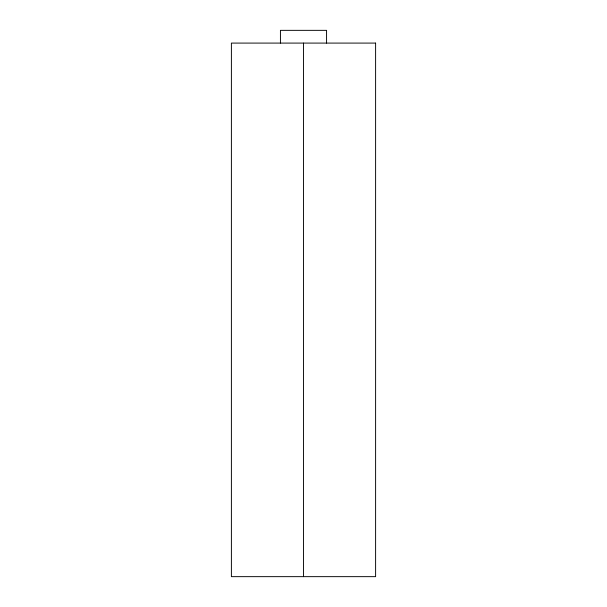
<?xml version="1.0" encoding="UTF-8"?>
<svg xmlns="http://www.w3.org/2000/svg" width="607" height="607" viewBox="0 0 607 607"><rect width="100%" height="100%" fill="white"/><g stroke="black" fill="none" stroke-linecap="round" stroke-linejoin="round"><path stroke-width="0.91" d="M326.566 43.089L326.566 30.35L280.434 30.35L280.434 43.089M303.5 43.089L303.5 576.65M375.604 43.089L231.396 43.089L231.396 576.65L375.604 576.65L375.604 43.089"/></g></svg>
